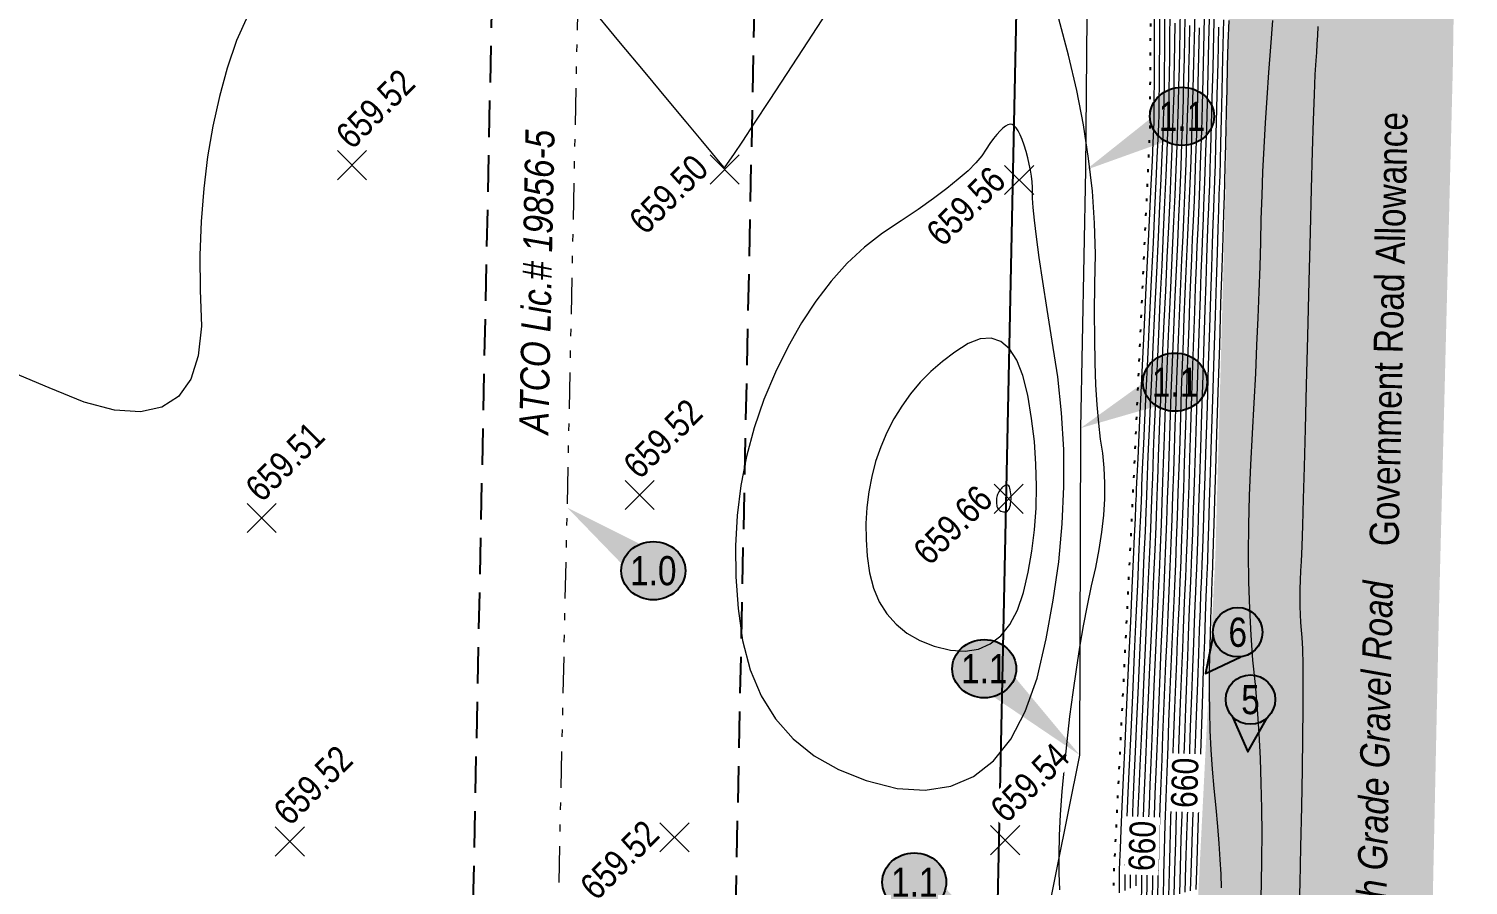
# Model space of a CAD drawing. Extents: x 408914 to 412362, y 6133812 to 6135729.
# Drawn here: x 410520.87 to 410570.24, y 6133870.46 to 6133899.83 of the extents above; entities that cross this region are included whole.
import ezdxf
from ezdxf.enums import TextEntityAlignment as Align

# ---------------------------------------------------------------- set-up
doc = ezdxf.new("R2010")
doc.units = 0
doc.header["$LTSCALE"] = 5
doc.header["$PDMODE"] = 3
doc.header["$PDSIZE"] = 0.5
for name, pattern in [('CENTERLINEX33', [6.5, 2.5, -1, 0.5, -1, 0.5, -1]), ('foc-FLOWLINE', [3.75, 2.5, -1.25]), ('foc-TOPO', [1, 0.2, -0.8])]:
    doc.linetypes.add(name, pattern=pattern)
for name, color, linetype in [('AS-ROADS', 254, 'Continuous'), ('CG-NOTES', 7, 'Continuous'), ('F-EZE', 190, 'foc-FLOWLINE'), ('L-ROAD-T', 7, 'Continuous'), ('L-SEC', 7, 'Continuous'), ('P-ELEVATION', 7, 'Continuous'), ('P-STATION', 7, 'Continuous'), ('T-LOW-AREA', 48, 'foc-TOPO')]:
    doc.layers.add(name, color=color, linetype=linetype)
for name, color, linetype, lineweight, true_color in [('AS-TELUS-ATCO PIPELINES', 7, 'foc-TEL', 9, 0xff9c38), ('C-TOPO-MAJR', 7, 'Continuous', 15, 0xd3aa5f), ('C-TOPO-MINR', 7, 'Continuous', 13, 0xe9d5af)]:
    doc.layers.add(name, color=color, linetype=linetype, lineweight=lineweight, true_color=true_color)
doc.layers.add('C-TOPO-MAJR-TEXT', color=7, linetype='Continuous', true_color=0x644b1b)
for name, color, linetype, lineweight in [('EXISTING PIPE (EXIST OR HP)', 240, 'CENTERLINEX33', 20), ('T-ELEVATION', 48, 'Continuous', 18), ('T-ELEVATION-T', 48, 'Continuous', 18), ('T-TEXT', 48, 'Continuous', 18)]:
    doc.layers.add(name, color=color, linetype=linetype, lineweight=lineweight)
doc.styles.add('80', font='ARIALN.TTF', dxfattribs={"height": 10})
doc.styles.add('80L', font='ARIALN.TTF', dxfattribs={"height": 10})
doc.styles.add('80LS', font='ARIALNI.TTF', dxfattribs={"height": 10})
doc.styles.add('ELEVATION', font='ARIALN.TTF', dxfattribs={"height": 2.5})
doc.styles.add('foc-LtypeFont', font='ARIALN.TTF', dxfattribs={"height": 7.35})
doc.styles.get("Standard").update_dxf_attribs({"font": 'ARIALN.TTF'})
doc.linetypes.add('foc-TEL', pattern='A,2,-1,["T",foc-LtypeFont,S=0.2,R=0,X=-0.425,Y=-0.75],-1.24,8', length=12.24)

# ---------------------------------------------------------------- blocks, each defined once
blk = doc.blocks.new('*U49')
at = {"layer": 'P-ELEVATION'}
h = blk.add_hatch(color=111, dxfattribs=at)
h.dxf.hatch_style = 1
edge = h.paths.add_edge_path()
edge.add_ellipse((0, 0), major_axis=(-10.99, 0), ratio=0.909622, start_angle=0, end_angle=360)
at = {"layer": 'P-ELEVATION', "color": 7, "flags": 128}
blk.add_lwpolyline([(0, 0, 12.5, 0, 0), (-29.53, 21.66, 0, 0, 0)], format="xyseb", dxfattribs=at)
at = {"layer": 'P-ELEVATION', "color": 7}
blk.add_ellipse((0, 0), major_axis=(-10.99, 0), ratio=0.909622, dxfattribs=at)
at = {"layer": 'P-ELEVATION', "style": '80'}
blk.add_attdef('ELEVATION', text='', height=10, dxfattribs=at).set_placement((0, 0), align=Align.MIDDLE_CENTER)
blk = doc.blocks.new('*U42')
at = {"layer": 'CG-NOTES', "color": 182}
blk.add_lwpolyline([(-6.28, -5.7), (-0.87, -17.98), (5.7, -6.28)], dxfattribs=at)
blk.add_circle((0, 0), 8.49, dxfattribs=at)
at = {"color": 182, "style": '80L'}
blk.add_attdef('#', text='', height=10, dxfattribs=at).set_placement((0, 0), align=Align.MIDDLE_CENTER)
blk = doc.blocks.new('*U43')
at = {"layer": 'CG-NOTES', "color": 182}
blk.add_lwpolyline([(-8.42, -1.04), (-11.07, -14.2), (1.04, -8.42)], dxfattribs=at)
blk.add_circle((0, 0), 8.49, dxfattribs=at)
at = {"color": 182, "style": '80L'}
blk.add_attdef('#', text='', height=10, dxfattribs=at).set_placement((0, 0), align=Align.MIDDLE_CENTER)
blk = doc.blocks.new('*U84')
at = {"layer": 'P-ELEVATION'}
h = blk.add_hatch(color=111, dxfattribs=at)
h.dxf.hatch_style = 1
edge = h.paths.add_edge_path()
edge.add_ellipse((0, 0), major_axis=(-10.99, 0), ratio=0.909622, start_angle=0, end_angle=360)
at = {"layer": 'P-ELEVATION', "color": 7, "flags": 128}
blk.add_lwpolyline([(0, 0, 12.5, 0, 0), (41.19, -33.72, 0, 0, 0)], format="xyseb", dxfattribs=at)
at = {"layer": 'P-ELEVATION', "color": 7}
blk.add_ellipse((0, 0), major_axis=(-10.99, 0), ratio=0.909622, dxfattribs=at)
at = {"layer": 'P-ELEVATION', "style": '80'}
blk.add_attdef('ELEVATION', text='', height=10, dxfattribs=at).set_placement((0, 0), align=Align.MIDDLE_CENTER)
blk = doc.blocks.new('*U85')
at = {"layer": 'P-ELEVATION'}
h = blk.add_hatch(color=111, dxfattribs=at)
h.dxf.hatch_style = 1
edge = h.paths.add_edge_path()
edge.add_ellipse((0, 0), major_axis=(-10.99, 0), ratio=0.909622, start_angle=0, end_angle=360)
at = {"layer": 'P-ELEVATION', "color": 7, "flags": 128}
blk.add_lwpolyline([(0, 0, 12.5, 0, 0), (32.77, -29.63, 0, 0, 0)], format="xyseb", dxfattribs=at)
at = {"layer": 'P-ELEVATION', "color": 7}
blk.add_ellipse((0, 0), major_axis=(-10.99, 0), ratio=0.909622, dxfattribs=at)
at = {"layer": 'P-ELEVATION', "style": '80'}
blk.add_attdef('ELEVATION', text='', height=10, dxfattribs=at).set_placement((0, 0), align=Align.MIDDLE_CENTER)
blk = doc.blocks.new('*U86')
at = {"layer": 'P-ELEVATION'}
h = blk.add_hatch(color=111, dxfattribs=at)
h.dxf.hatch_style = 1
edge = h.paths.add_edge_path()
edge.add_ellipse((0, 0), major_axis=(-10.99, 0), ratio=0.909622, start_angle=0, end_angle=360)
at = {"layer": 'P-ELEVATION', "color": 7, "flags": 128}
blk.add_lwpolyline([(0, 0, 12.5, 0, 0), (-32.34, -15.74, 0, 0, 0)], format="xyseb", dxfattribs=at)
at = {"layer": 'P-ELEVATION', "color": 7}
blk.add_ellipse((0, 0), major_axis=(-10.99, 0), ratio=0.909622, dxfattribs=at)
at = {"layer": 'P-ELEVATION', "style": '80'}
blk.add_attdef('ELEVATION', text='', height=10, dxfattribs=at).set_placement((0, 0), align=Align.MIDDLE_CENTER)
blk = doc.blocks.new('*U88')
at = {"layer": 'P-ELEVATION'}
h = blk.add_hatch(color=111, dxfattribs=at)
h.dxf.hatch_style = 1
edge = h.paths.add_edge_path()
edge.add_ellipse((0, 0), major_axis=(-10.99, 0), ratio=0.909622, start_angle=0, end_angle=360)
at = {"layer": 'P-ELEVATION', "color": 7, "flags": 128}
blk.add_lwpolyline([(0, 0, 12.5, 0, 0), (-33.05, -18.43, 0, 0, 0)], format="xyseb", dxfattribs=at)
at = {"layer": 'P-ELEVATION', "color": 7}
blk.add_ellipse((0, 0), major_axis=(-10.99, 0), ratio=0.909622, dxfattribs=at)
at = {"layer": 'P-ELEVATION', "style": '80'}
blk.add_attdef('ELEVATION', text='', height=10, dxfattribs=at).set_placement((0, 0), align=Align.MIDDLE_CENTER)

msp = doc.modelspace()

# ---------------------------------------------------------------- hatches: boundary and pattern name
at = {"layer": 'AS-ROADS'}
h = msp.add_hatch(color=256, dxfattribs=at)
h.dxf.hatch_style = 1
h.paths.add_polyline_path([(410464.682, 6133831.829), (410478.146, 6133831.398), (410492.063, 6133831.383), (410504.313, 6133831.158), (410518.406, 6133830.876), (410535.963, 6133830.377), (410547.318, 6133830.259), (410567.751, 6133829.511), (410568.376, 6133834.09), (410569.124, 6133855.29), (410568.953, 6133866.594), (410569.23, 6133879.568), (410569.712, 6133898.444), (410570.241, 6133932.181), (410562.558, 6133932.075), (410562.327, 6133920.035), (410562.138, 6133907.298), (410561.936, 6133894.858), (410561.565, 6133881.634), (410560.892, 6133868.381), (410560.601, 6133856.019), (410560.261, 6133847.3), (410559.486, 6133843.759), (410558.076, 6133841.533), (410555.175, 6133839.325), (410551.634, 6133838.553), (410548.344, 6133838.488), (410539.69, 6133838.283), (410527.973, 6133838.41), (410515.691, 6133838.725), (410503.17, 6133838.927), (410490.795, 6133839.204), (410478.054, 6133839.361), (410464.938, 6133839.674)])

# ---------------------------------------------------------------- linework, layer by layer
at = {"layer": 'AS-TELUS-ATCO PIPELINES', "ltscale": 0.1, "flags": 128}
msp.add_lwpolyline([(410551.045, 6133824.994), (410551.195, 6133828.02), (410552.367, 6133840.478), (410553.341, 6133847.59), (410553.359, 6133850.79), (410553.404, 6133851.459), (410552.729, 6133858.902), (410553.213, 6133860.933), (410554.543, 6133864.032), (410555.36, 6133867.197), (410556.918, 6133874.924), (410556.952, 6133886.141), (410557.121, 6133894.99), (410557.342, 6133920.067), (410557.804, 6133929.394)], dxfattribs=at)
at = {"layer": 'C-TOPO-MAJR', "flags": 128}
for points in [[(410559.831, 6133900.747), (410559.827, 6133899.825), (410559.821, 6133899.032), (410559.816, 6133898.367), (410559.81, 6133897.831), (410559.804, 6133897.423), (410559.797, 6133897.144), (410559.784, 6133896.732), (410559.763, 6133896.188), (410559.734, 6133895.511), (410559.699, 6133894.701), (410559.656, 6133893.759), (410559.606, 6133892.684), (410559.549, 6133891.476), (410559.484, 6133890.136), (410559.426, 6133888.928), (410559.376, 6133887.854), (410559.332, 6133886.914), (410559.296, 6133886.106), (410559.266, 6133885.431), (410559.244, 6133884.89), (410559.228, 6133884.482), (410559.22, 6133884.207), (410559.205, 6133883.801), (410559.183, 6133883.264), (410559.156, 6133882.596), (410559.121, 6133881.798), (410559.08, 6133880.869), (410559.033, 6133879.809), (410558.979, 6133878.619), (410558.918, 6133877.297), (410558.864, 6133876.103), (410558.816, 6133875.036), (410558.774, 6133874.096), (410558.739, 6133873.282), (410558.71, 6133872.596), (410558.687, 6133872.037), (410558.67, 6133871.605), (410558.659, 6133871.3), (410558.652, 6133870.884), (410558.65, 6133870.358)], [(410560.523, 6133900.257), (410560.511, 6133899.525), (410560.497, 6133898.82), (410560.481, 6133898.143), (410560.462, 6133897.433), (410560.439, 6133896.691), (410560.412, 6133895.917), (410560.381, 6133895.11), (410560.347, 6133894.271), (410560.31, 6133893.399), (410560.268, 6133892.495), (410560.223, 6133891.559), (410560.181, 6133890.654), (410560.142, 6133889.779), (410560.106, 6133888.935), (410560.072, 6133888.122), (410560.042, 6133887.34), (410560.015, 6133886.589), (410559.991, 6133885.869), (410559.97, 6133885.179), (410559.946, 6133884.46), (410559.919, 6133883.71), (410559.89, 6133882.931), (410559.858, 6133882.122), (410559.824, 6133881.283), (410559.787, 6133880.413), (410559.747, 6133879.515), (410559.704, 6133878.586), (410559.664, 6133877.684), (410559.626, 6133876.809), (410559.59, 6133875.961), (410559.557, 6133875.14), (410559.525, 6133874.347), (410559.496, 6133873.58), (410559.469, 6133872.84), (410559.444, 6133872.127), (410559.424, 6133871.403), (410559.409, 6133870.667), (410559.399, 6133869.92)], [(410561.189, 6133900.217), (410561.164, 6133899.142), (410561.139, 6133898.134), (410561.114, 6133897.195), (410561.089, 6133896.323), (410561.064, 6133895.519), (410561.039, 6133894.783), (410561.013, 6133894.115), (410560.988, 6133893.515), (410560.962, 6133892.983), (410560.935, 6133892.379), (410560.908, 6133891.704), (410560.879, 6133890.957), (410560.849, 6133890.139), (410560.818, 6133889.249), (410560.786, 6133888.288), (410560.753, 6133887.256), (410560.72, 6133886.152), (410560.687, 6133885.118), (410560.655, 6133884.156), (410560.625, 6133883.265), (410560.596, 6133882.445), (410560.568, 6133881.696), (410560.541, 6133881.018), (410560.515, 6133880.41), (410560.491, 6133879.874), (410560.464, 6133879.265), (410560.436, 6133878.582), (410560.406, 6133877.827), (410560.374, 6133876.998), (410560.341, 6133876.097), (410560.305, 6133875.123), (410560.268, 6133874.075), (410560.229, 6133872.955), (410560.196, 6133871.922), (410560.169, 6133870.977), (410560.147, 6133870.119)], [(410561.848, 6133900.141), (410561.817, 6133898.835), (410561.79, 6133897.698), (410561.767, 6133896.729), (410561.747, 6133895.928), (410561.73, 6133895.296), (410561.717, 6133894.831), (410561.707, 6133894.535), (410561.701, 6133894.406), (410561.69, 6133894.104), (410561.673, 6133893.628), (410561.652, 6133892.979), (410561.626, 6133892.155), (410561.594, 6133891.158), (410561.558, 6133889.987), (410561.516, 6133888.643), (410561.469, 6133887.124), (410561.428, 6133885.777), (410561.391, 6133884.603), (410561.36, 6133883.6), (410561.333, 6133882.768), (410561.311, 6133882.109), (410561.295, 6133881.622), (410561.283, 6133881.306), (410561.277, 6133881.162), (410561.264, 6133880.845), (410561.246, 6133880.355), (410561.222, 6133879.692), (410561.192, 6133878.856), (410561.156, 6133877.847), (410561.115, 6133876.665), (410561.068, 6133875.31), (410561.014, 6133873.782), (410560.968, 6133872.441), (410560.928, 6133871.286), (410560.895, 6133870.319)], [(410551.923, 6133878.665), (410552.479, 6133878.525), (410552.985, 6133878.49), (410553.442, 6133878.561), (410553.849, 6133878.737), (410554.208, 6133879.019), (410554.517, 6133879.407), (410554.778, 6133879.9), (410554.989, 6133880.499), (410555.151, 6133881.203), (410555.276, 6133881.92), (410555.366, 6133882.648), (410555.419, 6133883.389), (410555.435, 6133884.142), (410555.416, 6133884.907), (410555.36, 6133885.684), (410555.267, 6133886.473), (410555.139, 6133887.274), (410554.969, 6133887.938), (410554.758, 6133888.465), (410554.507, 6133888.854), (410554.214, 6133889.107), (410553.88, 6133889.222), (410553.505, 6133889.2), (410553.089, 6133889.041), (410552.632, 6133888.745), (410552.206, 6133888.424), (410551.811, 6133888.079), (410551.447, 6133887.709), (410551.114, 6133887.315), (410550.812, 6133886.896), (410550.541, 6133886.452), (410550.301, 6133885.984), (410550.092, 6133885.491), (410549.918, 6133884.988), (410549.781, 6133884.474), (410549.68, 6133883.95), (410549.614, 6133883.416), (410549.584, 6133882.871), (410549.59, 6133882.315), (410549.631, 6133881.749), (410549.709, 6133881.173), (410549.846, 6133880.651), (410550.043, 6133880.184), (410550.299, 6133879.771), (410550.616, 6133879.413), (410550.992, 6133879.109), (410551.428, 6133878.86), (410551.923, 6133878.665)]]:
    msp.add_lwpolyline(points, dxfattribs=at)
at = {"layer": 'C-TOPO-MINR', "ltscale": 0.1, "flags": 128}
for points in [[(410559.476, 6133900.965), (410559.472, 6133899.811), (410559.468, 6133898.836), (410559.465, 6133898.039), (410559.462, 6133897.422), (410559.46, 6133896.984), (410559.458, 6133896.725), (410559.456, 6133896.645), (410559.445, 6133896.382), (410559.425, 6133895.936), (410559.396, 6133895.308), (410559.358, 6133894.496), (410559.31, 6133893.502), (410559.254, 6133892.326), (410559.189, 6133890.966), (410559.115, 6133889.424), (410559.049, 6133888.066), (410558.993, 6133886.892), (410558.946, 6133885.903), (410558.908, 6133885.098), (410558.878, 6133884.477), (410558.858, 6133884.04), (410558.847, 6133883.788), (410558.845, 6133883.72), (410558.834, 6133883.471), (410558.816, 6133883.041), (410558.788, 6133882.429), (410558.752, 6133881.637), (410558.708, 6133880.663), (410558.656, 6133879.507), (410558.595, 6133878.171), (410558.525, 6133876.653), (410558.464, 6133875.313), (410558.411, 6133874.149), (410558.366, 6133873.163), (410558.33, 6133872.353), (410558.302, 6133871.721), (410558.282, 6133871.266), (410558.27, 6133870.988), (410558.266, 6133870.886), (410558.267, 6133870.625), (410558.27, 6133870.203)], [(410548.394, 6133900.633), (410547.584, 6133899.39), (410546.873, 6133898.302), (410546.264, 6133897.372), (410545.755, 6133896.598), (410545.346, 6133895.981), (410545.038, 6133895.521), (410544.83, 6133895.217), (410544.723, 6133895.07), (410544.717, 6133895.08), (410544.583, 6133895.242), (410544.323, 6133895.556), (410543.935, 6133896.023), (410543.42, 6133896.642), (410542.779, 6133897.413), (410542.01, 6133898.337), (410541.114, 6133899.413), (410540.091, 6133900.641)], [(410560.356, 6133900.521), (410560.346, 6133899.785), (410560.335, 6133899.101), (410560.323, 6133898.471), (410560.31, 6133897.893), (410560.292, 6133897.258), (410560.27, 6133896.565), (410560.242, 6133895.815), (410560.211, 6133895.008), (410560.175, 6133894.143), (410560.134, 6133893.22), (410560.088, 6133892.241), (410560.038, 6133891.203), (410559.992, 6133890.222), (410559.95, 6133889.298), (410559.912, 6133888.43), (410559.878, 6133887.618), (410559.848, 6133886.863), (410559.822, 6133886.164), (410559.8, 6133885.522), (410559.782, 6133884.936), (410559.761, 6133884.295), (410559.735, 6133883.599), (410559.707, 6133882.847), (410559.674, 6133882.041), (410559.638, 6133881.179), (410559.598, 6133880.262), (410559.555, 6133879.291), (410559.508, 6133878.264), (410559.464, 6133877.289), (410559.424, 6133876.366), (410559.386, 6133875.495), (410559.352, 6133874.676), (410559.321, 6133873.909), (410559.294, 6133873.194), (410559.269, 6133872.531), (410559.248, 6133871.921), (410559.231, 6133871.273), (410559.219, 6133870.59), (410559.212, 6133869.87)], [(410561.362, 6133900.566), (410561.335, 6133899.391), (410561.309, 6133898.31), (410561.283, 6133897.321), (410561.259, 6133896.425), (410561.235, 6133895.622), (410561.211, 6133894.911), (410561.189, 6133894.294), (410561.167, 6133893.77), (410561.147, 6133893.339), (410561.124, 6133892.81), (410561.099, 6133892.185), (410561.072, 6133891.462), (410561.043, 6133890.643), (410561.012, 6133889.726), (410560.979, 6133888.713), (410560.944, 6133887.602), (410560.907, 6133886.395), (410560.872, 6133885.283), (410560.839, 6133884.268), (410560.809, 6133883.349), (410560.78, 6133882.526), (410560.754, 6133881.799), (410560.729, 6133881.169), (410560.707, 6133880.634), (410560.687, 6133880.196), (410560.664, 6133879.66), (410560.639, 6133879.025), (410560.61, 6133878.293), (410560.579, 6133877.463), (410560.545, 6133876.535), (410560.508, 6133875.508), (410560.468, 6133874.384), (410560.426, 6133873.161), (410560.389, 6133872.052), (410560.359, 6133871.054), (410560.334, 6133870.169)], [(410561.535, 6133900.915), (410561.506, 6133899.641), (410561.478, 6133898.485), (410561.452, 6133897.446), (410561.428, 6133896.526), (410561.405, 6133895.724), (410561.384, 6133895.04), (410561.365, 6133894.473), (410561.347, 6133894.025), (410561.331, 6133893.695), (410561.312, 6133893.242), (410561.29, 6133892.666), (410561.265, 6133891.968), (410561.237, 6133891.147), (410561.206, 6133890.204), (410561.172, 6133889.138), (410561.135, 6133887.949), (410561.094, 6133886.638), (410561.057, 6133885.448), (410561.023, 6133884.379), (410560.992, 6133883.432), (410560.964, 6133882.607), (410560.939, 6133881.902), (410560.918, 6133881.32), (410560.899, 6133880.858), (410560.884, 6133880.518), (410560.864, 6133880.055), (410560.841, 6133879.469), (410560.814, 6133878.76), (410560.783, 6133877.927), (410560.749, 6133876.972), (410560.71, 6133875.894), (410560.668, 6133874.693), (410560.622, 6133873.368), (410560.582, 6133872.181), (410560.549, 6133871.131), (410560.521, 6133870.219)], [(410528.388, 6133900.291), (410527.995, 6133899.432), (410527.679, 6133898.489), (410527.409, 6133897.51), (410527.184, 6133896.494), (410527.005, 6133895.442), (410526.872, 6133894.353), (410526.784, 6133893.228), (410526.742, 6133892.067), (410526.745, 6133890.869), (410526.794, 6133889.635), (410526.687, 6133888.616), (410526.425, 6133887.813), (410526.006, 6133887.226), (410525.431, 6133886.854), (410524.701, 6133886.698), (410523.814, 6133886.758), (410522.772, 6133887.034), (410521.573, 6133887.525), (410520.345, 6133888.038)], [(410556.235, 6133870.303), (410556.212, 6133870.87), (410556.209, 6133871.49), (410556.225, 6133872.164), (410556.26, 6133872.891), (410556.315, 6133873.671), (410556.389, 6133874.505), (410556.483, 6133875.392), (410556.583, 6133876.247), (410556.69, 6133877.072), (410556.803, 6133877.865), (410556.923, 6133878.626), (410557.05, 6133879.357), (410557.183, 6133880.056), (410557.322, 6133880.724), (410557.469, 6133881.36), (410557.587, 6133881.977), (410557.677, 6133882.575), (410557.74, 6133883.154), (410557.774, 6133883.713), (410557.781, 6133884.254), (410557.759, 6133884.775), (410557.71, 6133885.277), (410557.632, 6133885.759), (410557.567, 6133886.311), (410557.514, 6133886.932), (410557.474, 6133887.621), (410557.446, 6133888.38), (410557.43, 6133889.208), (410557.427, 6133890.105), (410557.436, 6133891.071), (410557.457, 6133892.106), (410557.429, 6133893.17), (410557.35, 6133894.264), (410557.221, 6133895.387), (410557.042, 6133896.539), (410556.812, 6133897.72), (410556.533, 6133898.931), (410556.204, 6133900.171)], [(410559.652, 6133900.279), (410559.647, 6133899.33), (410559.643, 6133898.535), (410559.639, 6133897.894), (410559.635, 6133897.407), (410559.631, 6133897.074), (410559.627, 6133896.894), (410559.614, 6133896.557), (410559.594, 6133896.062), (410559.565, 6133895.409), (410559.528, 6133894.599), (410559.483, 6133893.63), (410559.43, 6133892.505), (410559.369, 6133891.221), (410559.299, 6133889.78), (410559.238, 6133888.497), (410559.184, 6133887.373), (410559.139, 6133886.408), (410559.102, 6133885.602), (410559.072, 6133884.954), (410559.051, 6133884.465), (410559.038, 6133884.135), (410559.032, 6133883.963), (410559.02, 6133883.636), (410559, 6133883.152), (410558.972, 6133882.513), (410558.937, 6133881.717), (410558.894, 6133880.766), (410558.844, 6133879.658), (410558.787, 6133878.395), (410558.722, 6133876.975), (410558.664, 6133875.708), (410558.614, 6133874.593), (410558.57, 6133873.629), (410558.534, 6133872.818), (410558.506, 6133872.159), (410558.484, 6133871.651), (410558.47, 6133871.296), (410558.463, 6133871.093), (410558.459, 6133870.755), (410558.46, 6133870.281)], [(410560.006, 6133900.32), (410559.999, 6133899.528), (410559.993, 6133898.839), (410559.985, 6133898.254), (410559.977, 6133897.772), (410559.968, 6133897.394), (410559.953, 6133896.907), (410559.932, 6133896.314), (410559.904, 6133895.612), (410559.87, 6133894.803), (410559.829, 6133893.887), (410559.782, 6133892.863), (410559.729, 6133891.731), (410559.669, 6133890.491), (410559.615, 6133889.36), (410559.567, 6133888.336), (410559.526, 6133887.419), (410559.49, 6133886.61), (410559.46, 6133885.909), (410559.437, 6133885.315), (410559.419, 6133884.828), (410559.407, 6133884.45), (410559.39, 6133883.965), (410559.367, 6133883.376), (410559.339, 6133882.68), (410559.305, 6133881.879), (410559.266, 6133880.973), (410559.221, 6133879.96), (410559.171, 6133878.843), (410559.115, 6133877.62), (410559.064, 6133876.498), (410559.019, 6133875.479), (410558.978, 6133874.562), (410558.943, 6133873.747), (410558.913, 6133873.034), (410558.889, 6133872.423), (410558.869, 6133871.914), (410558.855, 6133871.507), (410558.845, 6133871.014), (410558.84, 6133870.435)], [(410560.178, 6133900.024), (410560.169, 6133899.312), (410560.16, 6133898.678), (410560.15, 6133898.122), (410560.139, 6133897.643), (410560.123, 6133897.083), (410560.101, 6133896.439), (410560.073, 6133895.714), (410560.04, 6133894.906), (410560.002, 6133894.015), (410559.958, 6133893.041), (410559.908, 6133891.986), (410559.854, 6133890.847), (410559.804, 6133889.791), (410559.759, 6133888.817), (410559.719, 6133887.924), (410559.684, 6133887.114), (410559.654, 6133886.386), (410559.629, 6133885.739), (410559.61, 6133885.175), (410559.595, 6133884.693), (410559.575, 6133884.13), (410559.551, 6133883.487), (410559.523, 6133882.764), (410559.49, 6133881.96), (410559.452, 6133881.076), (410559.41, 6133880.111), (410559.363, 6133879.067), (410559.311, 6133877.942), (410559.264, 6133876.893), (410559.221, 6133875.922), (410559.182, 6133875.028), (410559.148, 6133874.211), (410559.117, 6133873.471), (410559.091, 6133872.809), (410559.069, 6133872.223), (410559.052, 6133871.714), (410559.038, 6133871.144), (410559.03, 6133870.513), (410559.025, 6133869.82)], [(410560.686, 6133899.948), (410560.67, 6133899.169), (410560.652, 6133898.393), (410560.631, 6133897.608), (410560.607, 6133896.817), (410560.581, 6133896.018), (410560.552, 6133895.212), (410560.52, 6133894.399), (410560.486, 6133893.578), (410560.448, 6133892.75), (410560.408, 6133891.915), (410560.369, 6133891.085), (410560.333, 6133890.26), (410560.299, 6133889.441), (410560.267, 6133888.626), (410560.236, 6133887.817), (410560.208, 6133887.014), (410560.182, 6133886.215), (410560.157, 6133885.422), (410560.131, 6133884.624), (410560.103, 6133883.822), (410560.074, 6133883.014), (410560.043, 6133882.203), (410560.01, 6133881.386), (410559.975, 6133880.565), (410559.939, 6133879.738), (410559.901, 6133878.908), (410559.864, 6133878.079), (410559.829, 6133877.252), (410559.794, 6133876.428), (410559.761, 6133875.605), (410559.729, 6133874.784), (410559.698, 6133873.966), (410559.669, 6133873.149), (410559.64, 6133872.334), (410559.617, 6133871.533), (410559.599, 6133870.745), (410559.586, 6133869.97)], [(410560.861, 6133900.372), (410560.843, 6133899.518), (410560.823, 6133898.642), (410560.8, 6133897.784), (410560.776, 6133896.943), (410560.751, 6133896.12), (410560.723, 6133895.315), (410560.693, 6133894.527), (410560.661, 6133893.757), (410560.628, 6133893.005), (410560.592, 6133892.271), (410560.558, 6133891.516), (410560.525, 6133890.741), (410560.492, 6133889.946), (410560.461, 6133889.131), (410560.43, 6133888.295), (410560.401, 6133887.439), (410560.372, 6133886.562), (410560.345, 6133885.665), (410560.316, 6133884.789), (410560.287, 6133883.933), (410560.258, 6133883.098), (410560.227, 6133882.283), (410560.196, 6133881.489), (410560.164, 6133880.716), (410560.131, 6133879.962), (410560.097, 6133879.23), (410560.064, 6133878.474), (410560.031, 6133877.696), (410559.998, 6133876.894), (410559.965, 6133876.069), (410559.933, 6133875.222), (410559.901, 6133874.351), (410559.869, 6133873.458), (410559.837, 6133872.541), (410559.81, 6133871.662), (410559.789, 6133870.822), (410559.773, 6133870.02)], [(410562.026, 6133900.116), (410561.999, 6133899.345), (410561.976, 6133898.552), (410561.957, 6133897.737), (410561.941, 6133897.021), (410561.926, 6133896.403), (410561.914, 6133895.883), (410561.904, 6133895.462), (410561.896, 6133895.14), (410561.89, 6133894.915), (410561.887, 6133894.79), (410561.886, 6133894.762), (410561.878, 6133894.536), (410561.865, 6133894.11), (410561.845, 6133893.484), (410561.82, 6133892.659), (410561.788, 6133891.635), (410561.75, 6133890.412), (410561.707, 6133888.989), (410561.657, 6133887.367), (410561.613, 6133885.942), (410561.575, 6133884.714), (410561.543, 6133883.683), (410561.517, 6133882.849), (410561.497, 6133882.212), (410561.483, 6133881.773), (410561.475, 6133881.53), (410561.473, 6133881.484), (410561.468, 6133881.363), (410561.461, 6133881.166), (410561.451, 6133880.893), (410561.439, 6133880.545), (410561.424, 6133880.121), (410561.407, 6133879.622), (410561.387, 6133879.047), (410561.364, 6133878.396), (410561.352, 6133877.743), (410561.352, 6133877.088), (410561.362, 6133876.431), (410561.384, 6133875.771), (410561.417, 6133875.109), (410561.46, 6133874.445), (410561.515, 6133873.778), (410561.581, 6133873.11), (410561.637, 6133872.481), (410561.685, 6133871.893), (410561.723, 6133871.346), (410561.753, 6133870.839), (410561.773, 6133870.372)], [(410563.53, 6133900.116), (410563.456, 6133899.22), (410563.39, 6133898.337), (410563.33, 6133897.467), (410563.277, 6133896.609), (410563.23, 6133895.764), (410563.191, 6133894.932), (410563.158, 6133894.113), (410563.132, 6133893.306), (410563.114, 6133892.513), (410563.089, 6133891.683), (410563.06, 6133890.818), (410563.025, 6133889.917), (410562.985, 6133888.98), (410562.94, 6133888.008), (410562.89, 6133887), (410562.834, 6133885.956), (410562.773, 6133884.877), (410562.73, 6133883.828), (410562.705, 6133882.81), (410562.698, 6133881.822), (410562.709, 6133880.865), (410562.737, 6133879.939), (410562.783, 6133879.043), (410562.848, 6133878.178), (410562.93, 6133877.344), (410562.999, 6133876.504), (410563.056, 6133875.66), (410563.101, 6133874.81), (410563.133, 6133873.956), (410563.152, 6133873.097), (410563.159, 6133872.232), (410563.153, 6133871.363), (410563.135, 6133870.489), (410563.117, 6133869.724)], [(410561.016, 6133899.868), (410560.993, 6133898.892), (410560.97, 6133897.959), (410560.945, 6133897.069), (410560.92, 6133896.222), (410560.893, 6133895.417), (410560.866, 6133894.655), (410560.837, 6133893.936), (410560.808, 6133893.26), (410560.777, 6133892.627), (410560.747, 6133891.948), (410560.716, 6133891.223), (410560.685, 6133890.452), (410560.655, 6133889.635), (410560.624, 6133888.772), (410560.594, 6133887.863), (410560.563, 6133886.909), (410560.532, 6133885.908), (410560.502, 6133884.954), (410560.471, 6133884.045), (410560.441, 6133883.182), (410560.411, 6133882.364), (410560.382, 6133881.593), (410560.352, 6133880.867), (410560.323, 6133880.186), (410560.294, 6133879.552), (410560.264, 6133878.869), (410560.234, 6133878.139), (410560.202, 6133877.36), (410560.17, 6133876.534), (410560.137, 6133875.659), (410560.103, 6133874.737), (410560.068, 6133873.766), (410560.033, 6133872.748), (410560.003, 6133871.792), (410559.979, 6133870.899), (410559.96, 6133870.069)], [(410561.677, 6133899.891), (410561.648, 6133898.66), (410561.621, 6133897.572), (410561.597, 6133896.628), (410561.576, 6133895.826), (410561.557, 6133895.168), (410561.541, 6133894.652), (410561.527, 6133894.28), (410561.516, 6133894.05), (410561.501, 6133893.673), (410561.482, 6133893.147), (410561.459, 6133892.473), (410561.431, 6133891.651), (410561.4, 6133890.681), (410561.365, 6133889.562), (410561.325, 6133888.296), (410561.282, 6133886.881), (410561.243, 6133885.613), (410561.207, 6133884.491), (410561.176, 6133883.516), (410561.149, 6133882.688), (410561.125, 6133882.006), (410561.106, 6133881.471), (410561.091, 6133881.082), (410561.08, 6133880.84), (410561.064, 6133880.45), (410561.043, 6133879.912), (410561.018, 6133879.226), (410560.988, 6133878.392), (410560.952, 6133877.41), (410560.913, 6133876.28), (410560.868, 6133875.001), (410560.818, 6133873.575), (410560.775, 6133872.311), (410560.738, 6133871.209), (410560.708, 6133870.269)], [(410565.079, 6133899.908), (410565.068, 6133899.604), (410565.053, 6133899.309), (410565.034, 6133899.022), (410565.011, 6133898.743), (410564.985, 6133898.263), (410564.957, 6133897.583), (410564.926, 6133896.703), (410564.892, 6133895.622), (410564.855, 6133894.341), (410564.816, 6133892.86), (410564.774, 6133891.178), (410564.729, 6133889.296), (410564.687, 6133887.608), (410564.649, 6133886.114), (410564.614, 6133884.816), (410564.582, 6133883.711), (410564.554, 6133882.801), (410564.529, 6133882.086), (410564.507, 6133881.565), (410564.489, 6133881.239), (410564.476, 6133880.921), (410564.468, 6133880.613), (410564.466, 6133880.315), (410564.469, 6133880.025), (410564.478, 6133879.745), (410564.492, 6133879.474), (410564.511, 6133879.213), (410564.536, 6133878.96), (410564.554, 6133878.564), (410564.565, 6133878.024), (410564.57, 6133877.34), (410564.568, 6133876.512), (410564.559, 6133875.541), (410564.543, 6133874.425), (410564.521, 6133873.166), (410564.492, 6133871.763), (410564.463, 6133870.537), (410564.435, 6133869.487)], [(410555.297, 6133894.02), (410555.3, 6133894.203), (410555.295, 6133894.39), (410555.281, 6133894.583), (410555.259, 6133894.78), (410555.227, 6133894.983), (410555.187, 6133895.191), (410555.138, 6133895.404), (410555.08, 6133895.623), (410555.013, 6133895.846), (410554.945, 6133896.039), (410554.877, 6133896.202), (410554.808, 6133896.334), (410554.739, 6133896.436), (410554.669, 6133896.508), (410554.599, 6133896.549), (410554.527, 6133896.559), (410554.456, 6133896.54), (410554.375, 6133896.495), (410554.285, 6133896.425), (410554.187, 6133896.331), (410554.079, 6133896.211), (410553.963, 6133896.066), (410553.837, 6133895.897), (410553.703, 6133895.702), (410553.56, 6133895.482), (410553.354, 6133895.238), (410553.085, 6133894.968), (410552.752, 6133894.673), (410552.357, 6133894.354), (410551.899, 6133894.01), (410551.378, 6133893.64), (410550.794, 6133893.246), (410550.147, 6133892.827), (410549.531, 6133892.342), (410548.946, 6133891.792), (410548.391, 6133891.176), (410547.868, 6133890.495), (410547.375, 6133889.749), (410546.913, 6133888.936), (410546.483, 6133888.059), (410546.083, 6133887.116), (410545.751, 6133886.153), (410545.488, 6133885.17), (410545.294, 6133884.167), (410545.168, 6133883.144), (410545.111, 6133882.101), (410545.122, 6133881.038), (410545.202, 6133879.955), (410545.35, 6133878.852), (410545.612, 6133877.854), (410545.989, 6133876.959), (410546.48, 6133876.169), (410547.086, 6133875.484), (410547.806, 6133874.902), (410548.64, 6133874.425), (410549.588, 6133874.052), (410550.651, 6133873.784), (410551.619, 6133873.717), (410552.494, 6133873.853), (410553.274, 6133874.19), (410553.96, 6133874.73), (410554.552, 6133875.472), (410555.051, 6133876.416), (410555.455, 6133877.562), (410555.764, 6133878.91), (410556.011, 6133880.242), (410556.195, 6133881.558), (410556.315, 6133882.857), (410556.372, 6133884.141), (410556.366, 6133885.409), (410556.297, 6133886.66), (410556.164, 6133887.896), (410555.968, 6133889.115), (410555.798, 6133890.205), (410555.652, 6133891.165), (410555.531, 6133891.995), (410555.435, 6133892.696), (410555.364, 6133893.267), (410555.318, 6133893.708), (410555.297, 6133894.02)], [(410554.259, 6133883.278), (410554.307, 6133883.266), (410554.35, 6133883.263), (410554.39, 6133883.269), (410554.425, 6133883.284), (410554.456, 6133883.308), (410554.482, 6133883.342), (410554.505, 6133883.384), (410554.523, 6133883.436), (410554.537, 6133883.497), (410554.548, 6133883.558), (410554.555, 6133883.621), (410554.56, 6133883.685), (410554.561, 6133883.75), (410554.56, 6133883.816), (410554.555, 6133883.883), (410554.547, 6133883.951), (410554.536, 6133884.02), (410554.521, 6133884.077), (410554.503, 6133884.123), (410554.481, 6133884.156), (410554.456, 6133884.178), (410554.427, 6133884.188), (410554.395, 6133884.186), (410554.359, 6133884.172), (410554.32, 6133884.147), (410554.283, 6133884.119), (410554.249, 6133884.089), (410554.218, 6133884.058), (410554.189, 6133884.024), (410554.163, 6133883.987), (410554.139, 6133883.949), (410554.119, 6133883.909), (410554.101, 6133883.866), (410554.086, 6133883.823), (410554.074, 6133883.779), (410554.065, 6133883.733), (410554.059, 6133883.687), (410554.057, 6133883.64), (410554.057, 6133883.592), (410554.061, 6133883.544), (410554.068, 6133883.494), (410554.079, 6133883.449), (410554.096, 6133883.409), (410554.119, 6133883.373), (410554.146, 6133883.342), (410554.178, 6133883.316), (410554.216, 6133883.294), (410554.259, 6133883.278)]]:
    msp.add_lwpolyline(points, dxfattribs=at)
at = {"layer": 'EXISTING PIPE (EXIST OR HP)', "ltscale": 0.1, "flags": 128}
msp.add_lwpolyline([(410553.23, 6133858.808), (410552.289, 6133860.817), (410552.224, 6133860.921), (410550.743, 6133862.343), (410549.557, 6133863.108), (410546.604, 6133863.162), (410543.178, 6133863.439), (410539.757, 6133863.976), (410538.733, 6133864.758), (410538.816, 6133866.954), (410539.036, 6133869.501), (410539.341, 6133883.414), (410539.763, 6133903.27), (410540.968, 6133931.388)], dxfattribs=at)
at = {"layer": 'F-EZE', "ltscale": 0.1, "flags": 128}
for points in [[(410546.656, 6133943.905), (410544.956, 6133862.267), (410553.932, 6133862.089), (410553.576, 6133844.1), (410544.582, 6133844.287), (410544.769, 6133853.272), (410460.734, 6133854.934)], [(410460.912, 6133863.928), (410535.962, 6133862.444), (410537.662, 6133944.093)]]:
    msp.add_lwpolyline(points, dxfattribs=at)
at = {"layer": 'L-SEC'}
msp.add_line((410553.576, 6133844.1), (410555.651, 6133943.718), dxfattribs=at)
at = {"layer": 'T-ELEVATION'}
for p in [(410531.96, 6133895.158, 659.52), (410544.737, 6133895.006, 659.5), (410554.84, 6133894.65, 659.56), (410541.821, 6133883.845, 659.52), (410554.479, 6133883.713, 659.66), (410528.86, 6133883.058, 659.51), (410529.823, 6133871.96, 659.52), (410543.019, 6133872.105, 659.52), (410554.362, 6133872.008, 659.54)]:
    msp.add_point(p, dxfattribs=at)
at = {"layer": 'T-LOW-AREA', "ltscale": 0.1, "flags": 128}
msp.add_lwpolyline([(410559.761, 6133933.513), (410559.67, 6133921.502), (410559.394, 6133909.178), (410559.318, 6133896.443), (410558.722, 6133883.561), (410558.072, 6133870.681), (410558.387, 6133859.221), (410558.452, 6133852.233), (410557.781, 6133847.935), (410556.074, 6133846.065), (410553.711, 6133845.088), (410550.219, 6133844.838), (410543.304, 6133843.965), (410535.748, 6133842.291), (410525.062, 6133842.104), (410512.601, 6133842.646), (410497.684, 6133842.771), (410487.006, 6133842.615), (410475.853, 6133842.645), (410465.126, 6133842.663)], dxfattribs=at)

# ---------------------------------------------------------------- block references
at = {"layer": 'CG-NOTES', "xscale": 0.09995972799999998, "yscale": 0.09995972799999998, "zscale": 0.09995972799999998}
for name, p, values in [('*U43', (410562.336, 6133879.138), {'#': '6'}), ('*U42', (410562.773, 6133876.828), {'#': '5'})]:
    msp.add_blockref(name, p, dxfattribs=at).add_auto_attribs(values)
at = {"layer": 'P-STATION', "xscale": 0.09995972799999993, "yscale": 0.09995972799999993, "zscale": 0.09995972799999993}
for name, p, values in [('*U88', (410560.425, 6133896.832), {'ELEVATION': '1.1'}), ('*U86', (410560.185, 6133887.715), {'ELEVATION': '1.1'}), ('*U49', (410542.292, 6133881.249), {'ELEVATION': '1.0'}), ('*U84', (410551.242, 6133870.568), {'ELEVATION': '1.1'})]:
    msp.add_blockref(name, p, dxfattribs=at).add_auto_attribs(values)

# ---------------------------------------------------------------- texts
at = {"layer": 'EXISTING PIPE (EXIST OR HP)', "ltscale": 0.1, "insert": (410537.8, 6133891.165), "char_height": 0.9996, "width": 10.46758, "attachment_point": 2, "rotation": 88.8071, "style": '80LS'}
msp.add_mtext('ATCO Lic.# 19856-5', dxfattribs=at)
at = {"layer": 'L-ROAD-T', "style": '80L'}
msp.add_text('Government Road Allowance', height=0.9996, rotation=88.8071, dxfattribs=at).set_placement((410567.51, 6133889.537), align=Align.MIDDLE_CENTER)
at = {"layer": 'T-ELEVATION-T', "style": 'ELEVATION'}
for s, p in [('659.52', (410531.96, 6133895.658)), ('659.50', (410542.017, 6133892.73)), ('659.56', (410552.212, 6133892.318)), ('659.52', (410541.821, 6133884.345)), ('659.51', (410528.86, 6133883.558)), ('659.66', (410551.764, 6133881.388)), ('659.52', (410529.823, 6133872.46)), ('659.52', (410540.337, 6133869.897))]:
    msp.add_text(s, height=0.8996, rotation=45, dxfattribs=at).set_placement(p)
at = {"layer": 'T-TEXT', "style": '80LS'}
msp.add_text('8m High Grade Gravel Road', height=0.9996, rotation=88.8071, dxfattribs=at).set_placement((410567.009, 6133873.648), align=Align.MIDDLE_CENTER)

# ---------------------------------------------------------------- next in the draw order: texts
at = {"layer": 'C-TOPO-MAJR-TEXT', "insert": (410559.064, 6133871.809, 660), "char_height": 0.9, "attachment_point": 5, "rotation": 88.3148, "bg_fill": 3, "box_fill_scale": 1.15, "bg_fill_color": 256, "bg_fill_transparency": 0}
msp.add_mtext('660', dxfattribs=at)
at = {"layer": 'T-ELEVATION-T', "insert": (410553.77, 6133873.189), "char_height": 0.8996, "width": 2.87868, "attachment_point": 1, "rotation": 45, "style": 'ELEVATION', "bg_fill": 3, "box_fill_scale": 1.15, "bg_fill_color": 256, "bg_fill_true_color": 256, "bg_fill_transparency": 0}
msp.add_mtext('659.54', dxfattribs=at)

# ---------------------------------------------------------------- next in the draw order: block references
at = {"layer": 'P-STATION', "xscale": 0.09995972799999993, "yscale": 0.09995972799999993, "zscale": 0.09995972799999993}
msp.add_blockref('*U85', (410553.642, 6133877.887), dxfattribs=at).add_auto_attribs({'ELEVATION': '1.1'})

# ---------------------------------------------------------------- next in the draw order: texts
at = {"layer": 'C-TOPO-MAJR-TEXT', "insert": (410560.523, 6133873.974, 660), "char_height": 0.9, "attachment_point": 5, "rotation": 88.3148, "bg_fill": 3, "box_fill_scale": 1.15, "bg_fill_color": 256, "bg_fill_transparency": 0}
msp.add_mtext('660', dxfattribs=at)

doc.saveas('drawing.dxf')
